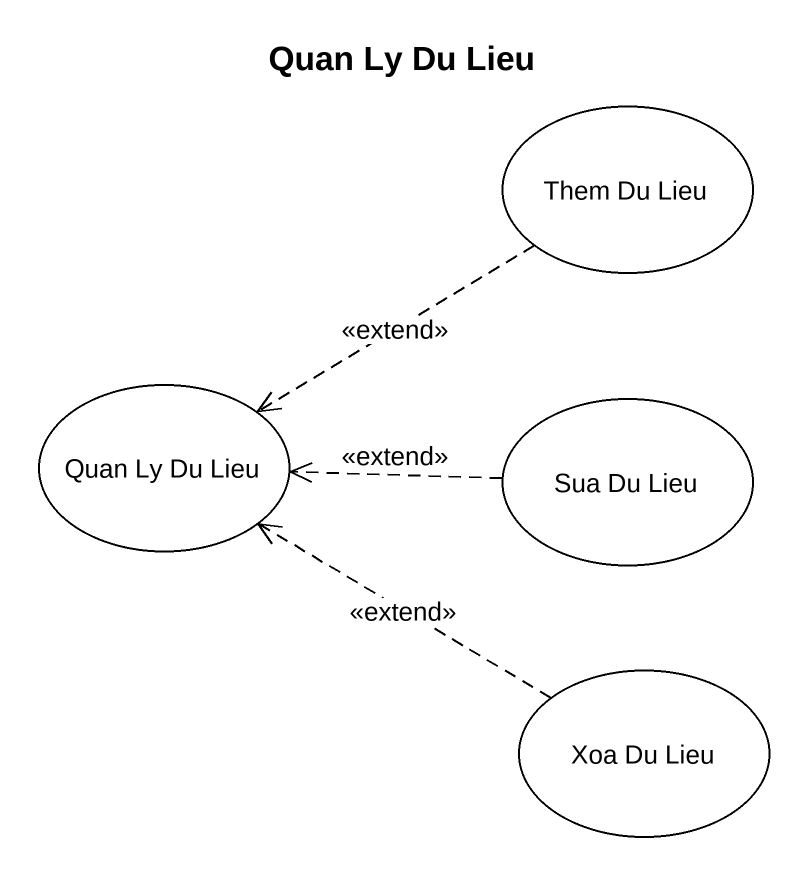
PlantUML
@startuml
title Quan Ly Du Lieu
usecase "Them Du Lieu" as Them_Du_Lieu
usecase "Quan Ly Du Lieu" as Quan_Ly_Du_Lieu
usecase "Sua Du Lieu" as Sua_Du_Lieu
usecase "Xoa Du Lieu" as Xoa_Du_Lieu
Them_Du_Lieu ..> Quan_Ly_Du_Lieu : <<extend>>
Sua_Du_Lieu .left.> Quan_Ly_Du_Lieu : <<extend>>
Xoa_Du_Lieu .left.> Quan_Ly_Du_Lieu : <<extend>>
@enduml
